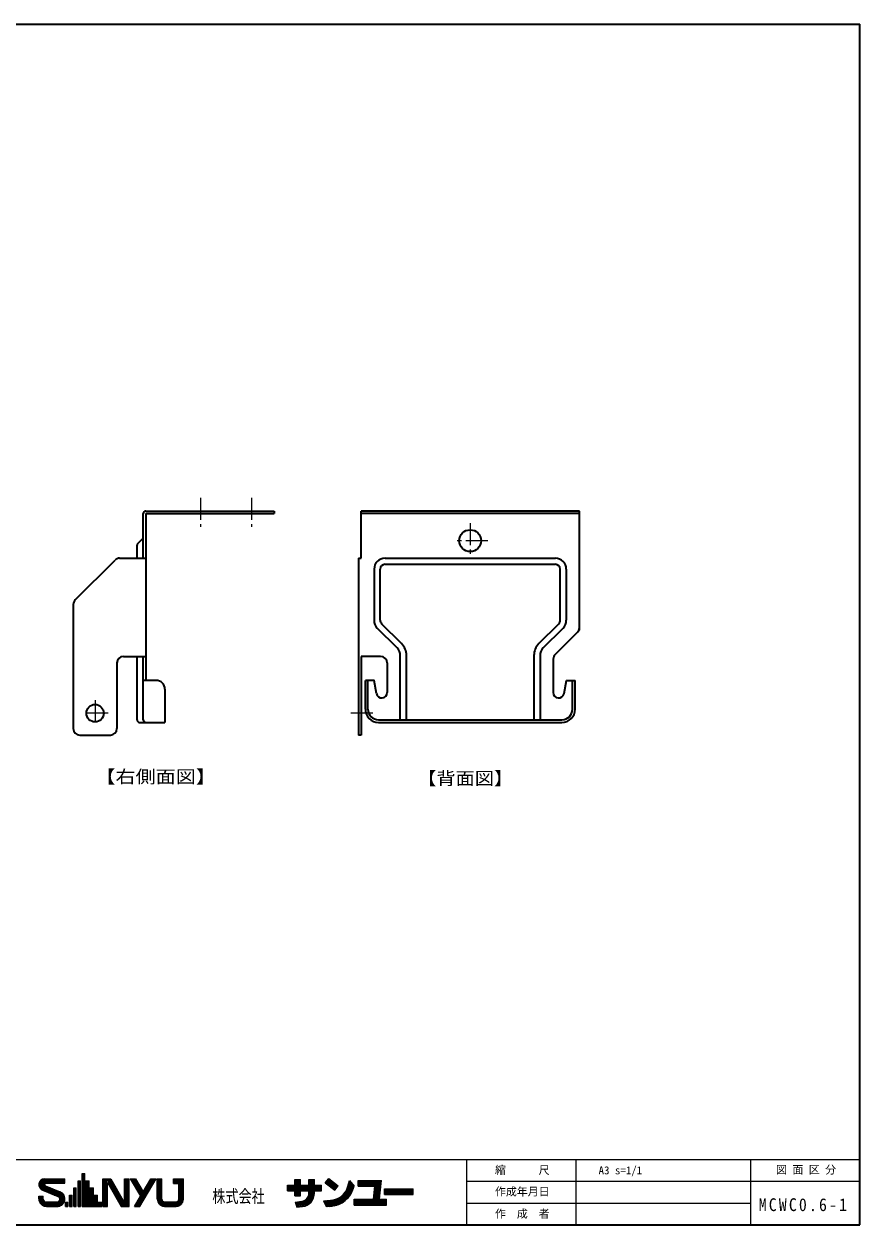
# Model space of a CAD drawing. Units: millimetres on the paper. Extents: x -405 to 411, y -913 to 286.
# Drawn here: x 213.6 to 405, y 11 to 286 of the extents above; entities that cross this region are included whole.
import ezdxf
from ezdxf.enums import TextEntityAlignment as Align

# ---------------------------------------------------------------- set-up
doc = ezdxf.new("R2010")
doc.units = ezdxf.units.MM
doc.linetypes.add('CHAIN1', pattern=[8, 5, -1, 1, -1])
for name, color, linetype, lineweight in [('0-1_本体', 7, 'Continuous', 35), ('0-8_寸法線', 4, 'Continuous', 18), ('F-0_枠図面', 4, 'Continuous', 18), ('F-2_文字1', 4, 'Continuous', 18)]:
    doc.layers.add(name, color=color, linetype=linetype, lineweight=lineweight)
doc.layers.add('F-3_文字2', color=7, linetype='Continuous')
doc.styles.add('ＭＳ ゴシック', font='')
doc.styles.get('ＭＳ ゴシック').set_extended_font_data('MS Gothic')

msp = doc.modelspace()

# ---------------------------------------------------------------- linework, layer by layer
at = {"layer": '0-1_本体', "color": 4, "linetype": 'CHAIN1', "lineweight": 18}
for p, q in [((253.999, 177.485), (253.999, 170.885)), ((265.699, 177.485), (265.699, 170.885)), ((315.776, 171.685), (315.776, 163.685)), ((319.776, 167.685), (311.776, 167.685)), ((229.899, 131.185), (229.899, 125.185)), ((232.899, 128.185), (226.899, 128.185)), ((293.476, 128.185), (287.476, 128.185))]:
    msp.add_line(p, q, dxfattribs=at)
at = {"layer": '0-1_本体'}
for p, q in [((240.899, 163.685), (240.899, 173.885)), ((241.499, 174.485), (270.899, 174.485)), ((241.499, 173.885), (270.899, 173.885)), ((241.499, 173.885), (241.499, 135.685)), ((270.899, 174.485), (270.899, 173.885)), ((294.276, 174.485), (290.776, 174.485)), ((340.776, 174.485), (290.776, 174.485)), ((290.776, 163.685), (290.776, 174.485)), ((340.776, 173.885), (290.776, 173.885)), ((340.776, 174.485), (337.276, 174.485)), ((340.776, 147.185), (340.776, 174.485)), ((239.675, 167.061), (240.899, 168.285)), ((239.499, 163.685), (239.499, 166.637)), ((225.339, 154.125), (234.46, 163.246)), ((235.521, 163.685), (241.499, 163.685)), ((290.176, 163.685), (290.776, 163.685)), ((290.176, 163.685), (290.776, 163.685)), ((290.176, 163.685), (290.176, 123.185)), ((296.276, 163.685), (335.276, 163.685)), ((296.276, 162.285), (335.276, 162.285)), ((293.776, 161.185), (293.776, 149.464)), ((295.176, 149.464), (295.176, 161.185)), ((336.376, 149.464), (336.376, 161.185)), ((337.776, 161.185), (337.776, 149.464)), ((224.899, 153.064), (224.899, 124.685)), ((300.034, 144.15), (295.498, 148.686)), ((331.518, 144.15), (336.054, 148.686)), ((299.044, 143.16), (294.508, 147.696)), ((332.508, 143.16), (337.044, 147.696)), ((335.215, 141.625), (340.776, 147.185)), ((236.399, 141.185), (241.499, 141.185)), ((239.499, 126.685), (239.499, 141.185)), ((240.899, 126.685), (240.899, 141.185)), ((295.276, 141.185), (290.776, 141.185)), ((290.776, 141.185), (290.776, 123.185)), ((299.776, 126.685), (299.776, 141.393)), ((301.176, 126.685), (301.176, 141.393)), ((330.376, 141.393), (330.376, 126.685)), ((331.776, 141.393), (331.776, 126.685)), ((334.776, 140.564), (334.776, 133.185)), ((234.899, 139.685), (234.899, 124.685)), ((296.776, 139.685), (296.776, 133.185)), ((243.899, 135.685), (240.899, 135.685)), ((291.776, 129.085), (291.776, 135.685)), ((292.376, 129.085), (292.376, 135.685)), ((339.176, 129.085), (339.176, 135.685)), ((339.776, 129.085), (339.776, 135.685)), ((245.899, 133.685), (245.899, 126.085)), ((296.776, 133.185), (296.776, 132.935)), ((334.776, 133.185), (334.776, 132.935)), ((294.776, 126.685), (336.776, 126.685)), ((240.099, 126.085), (245.899, 126.085)), ((294.776, 126.085), (336.776, 126.085)), ((226.399, 123.185), (233.399, 123.185)), ((290.776, 123.185), (290.176, 123.185))]:
    msp.add_line(p, q, dxfattribs=at)
for points in [[(294.295, 132.718), (293.772, 135.685), (291.776, 135.685)], [(337.257, 132.718), (337.78, 135.685), (339.776, 135.685)]]:
    msp.add_lwpolyline(points, dxfattribs=at)
for centre, radius in [((315.776, 167.685), 2.5), ((229.899, 128.185), 2)]:
    msp.add_circle(centre, radius, dxfattribs=at)
for centre, radius, start, end in [((241.499, 173.885), 0.6, 90, 180), ((240.099, 166.637), 0.6, 135, 180), ((235.521, 162.185), 1.5, 90, 135), ((296.276, 161.185), 2.5, 90, 180), ((296.276, 161.185), 1.1, 90, 180), ((335.276, 161.185), 2.5, 0, 90), ((335.276, 161.185), 1.1, 0, 90), ((226.399, 153.064), 1.5, 135, 180), ((296.276, 149.464), 2.5, 180, 225), ((296.276, 149.464), 1.1, 180, 225), ((335.276, 149.464), 1.1, 315, 0), ((335.276, 149.464), 2.5, 315, 0), ((339.276, 147.807), 1.5, 315, 0), ((297.276, 141.393), 2.5, 0, 45), ((297.276, 141.393), 3.9, 0, 45), ((334.276, 141.393), 3.9, 135, 180), ((334.276, 141.393), 2.5, 135, 180), ((236.399, 139.685), 1.5, 90, 180), ((295.276, 139.685), 1.5, 0, 90), ((336.276, 140.564), 1.5, 135, 180), ((243.899, 133.685), 2, 0, 90), ((295.526, 132.935), 1.25, 190, 0), ((336.026, 132.935), 1.25, 180, 350), ((240.099, 126.685), 0.6, 180, 270), ((241.499, 126.685), 0.6, 180, 270), ((294.776, 129.085), 3, 180, 270), ((294.776, 129.085), 2.4, 180, 270), ((336.776, 129.085), 3, 270, 0), ((336.776, 129.085), 2.4, 270, 0), ((226.399, 124.685), 1.5, 180, 270), ((233.399, 124.685), 1.5, 270, 0)]:
    msp.add_arc(centre, radius, start, end, dxfattribs=at)
at = {"layer": 'F-0_枠図面', "color": 7, "lineweight": 35}
for p, q in [((15.5, 286), (405, 286)), ((405, 11), (405, 286)), ((405, 16), (405, 16))]:
    msp.add_line(p, q, dxfattribs=at)
at = {"layer": 'F-0_枠図面'}
for p, q in [((15.5, 26), (405, 26)), ((315, 11), (315, 26)), ((340, 11), (340, 26)), ((380, 11), (380, 26)), ((315, 21), (405, 21)), ((315, 16), (380, 16))]:
    msp.add_line(p, q, dxfattribs=at)
at = {"layer": 'F-0_枠図面', "color": 7, "lineweight": 35}
msp.add_lwpolyline([(15.5, 286), (15.5, 11), (405, 11)], dxfattribs=at)
at = {"layer": 'F-2_文字1'}
for p, q in [((226.976, 22.771), (227.576, 22.771)), ((226.976, 15.244), (226.976, 22.771)), ((227.187, 15.244), (227.187, 22.771)), ((227.398, 15.244), (227.398, 22.771)), ((227.576, 21.106), (227.576, 22.771)), ((217.018, 20.184), (218.359, 20.184)), ((217.029, 20.395), (218.387, 20.395)), ((217.041, 19.973), (218.572, 19.973)), ((217.074, 20.606), (223.013, 20.606)), ((217.098, 19.762), (219.08, 19.762)), ((217.156, 20.817), (223.013, 20.817)), ((217.196, 19.551), (219.588, 19.551)), ((217.285, 21.028), (223.013, 21.028)), ((217.345, 19.34), (220.097, 19.34)), ((217.48, 21.239), (223.013, 21.239)), ((217.807, 21.45), (223.013, 21.45)), ((218.35, 21.572), (223.013, 21.572)), ((218.525, 19.992), (221.945, 18.574)), ((218.608, 20.539), (223.013, 20.539)), ((223.013, 20.539), (223.013, 21.572)), ((225.045, 15.244), (225.045, 19.485)), ((225.045, 19.485), (225.588, 19.485)), ((225.256, 15.244), (225.256, 19.485)), ((225.466, 15.244), (225.466, 19.485)), ((225.588, 15.244), (225.588, 19.485)), ((226.01, 21.106), (226.555, 21.106)), ((226.01, 15.244), (226.01, 21.106)), ((226.221, 15.244), (226.221, 21.106)), ((226.432, 15.244), (226.432, 21.106)), ((226.555, 15.244), (226.555, 21.106)), ((227.576, 21.106), (228.542, 21.106)), ((227.609, 15.244), (227.609, 21.106)), ((227.82, 15.244), (227.82, 21.106)), ((228.031, 15.244), (228.031, 21.106)), ((228.242, 15.244), (228.242, 21.106)), ((228.453, 15.244), (228.453, 21.106)), ((228.542, 19.485), (228.542, 21.106)), ((228.542, 19.485), (229.508, 19.485)), ((228.664, 15.244), (228.664, 19.485)), ((228.875, 15.244), (228.875, 19.485)), ((229.086, 15.244), (229.086, 19.485)), ((229.297, 15.244), (229.297, 19.485)), ((229.508, 17.864), (229.508, 19.485)), ((231.672, 21.572), (233.504, 21.572)), ((231.672, 15.244), (231.672, 21.572)), ((231.883, 15.244), (231.883, 21.572)), ((232.094, 15.244), (232.094, 21.572)), ((232.305, 15.244), (232.305, 21.572)), ((232.51, 21.596), (236.078, 15.244)), ((232.516, 15.244), (232.516, 21.572)), ((232.738, 15.244), (232.738, 20.759)), ((232.738, 20.759), (235.836, 15.244)), ((232.766, 21.572), (236.319, 15.244)), ((233.008, 21.572), (236.562, 15.244)), ((233.25, 21.572), (236.718, 15.395)), ((233.504, 21.572), (236.602, 16.056)), ((236.602, 16.056), (236.602, 21.572)), ((236.602, 21.572), (237.668, 21.572)), ((236.824, 15.244), (236.824, 21.572)), ((237.035, 15.244), (237.035, 21.572)), ((237.246, 15.244), (237.246, 21.572)), ((237.457, 15.244), (237.457, 21.572)), ((237.668, 15.244), (237.668, 21.572)), ((237.901, 21.572), (239.14, 21.572)), ((237.901, 21.572), (240.278, 17.566)), ((238.146, 21.572), (240.53, 17.555)), ((238.391, 21.572), (240.653, 17.762)), ((238.637, 21.572), (240.776, 17.968)), ((238.882, 21.572), (240.898, 18.175)), ((239.14, 21.572), (240.898, 18.61)), ((239.158, 15.244), (242.914, 21.572)), ((239.403, 15.244), (243.16, 21.572)), ((239.649, 15.244), (243.405, 21.572)), ((239.894, 15.244), (243.65, 21.572)), ((240.139, 15.244), (243.896, 21.572)), ((240.898, 18.61), (242.656, 21.572)), ((242.656, 21.572), (243.896, 21.572)), ((244.129, 16.909), (244.129, 21.572)), ((244.129, 21.572), (245.195, 21.572)), ((244.34, 16.781), (244.34, 21.572)), ((244.551, 16.781), (244.551, 21.572)), ((244.762, 16.781), (244.762, 21.572)), ((244.973, 16.781), (244.973, 21.572)), ((245.195, 16.909), (245.195, 21.572)), ((247.859, 21.572), (250.124, 21.572)), ((247.859, 20.506), (247.859, 21.572)), ((247.859, 20.506), (249.058, 20.506)), ((248.07, 20.506), (248.07, 21.572)), ((248.281, 20.506), (248.281, 21.572)), ((248.492, 20.506), (248.492, 21.572)), ((248.703, 20.506), (248.703, 21.572)), ((248.914, 20.506), (248.914, 21.572)), ((249.058, 16.909), (249.058, 20.506)), ((249.125, 20.506), (249.125, 21.572)), ((249.28, 16.781), (249.28, 21.572)), ((249.491, 16.781), (249.491, 21.572)), ((249.702, 16.781), (249.702, 21.572)), ((249.913, 16.781), (249.913, 21.572)), ((250.124, 16.909), (250.124, 21.572)), ((273.98, 20.127), (275.661, 20.127)), ((273.98, 18.809), (273.98, 20.127)), ((273.98, 20.074), (281.725, 20.074)), ((273.98, 19.863), (281.725, 19.863)), ((273.98, 19.652), (281.725, 19.652)), ((273.98, 19.441), (281.725, 19.441)), ((275.661, 20.127), (275.661, 21.379)), ((275.661, 21.379), (276.913, 21.379)), ((275.872, 17.655), (275.872, 21.379)), ((276.083, 17.655), (276.083, 21.379)), ((276.293, 17.655), (276.293, 21.379)), ((276.504, 17.655), (276.504, 21.379)), ((276.715, 17.655), (276.715, 21.379)), ((276.913, 20.127), (276.913, 21.379)), ((276.913, 20.127), (278.858, 20.127)), ((278.858, 21.379), (280.11, 21.379)), ((278.858, 20.127), (278.858, 21.379)), ((279.069, 15.969), (279.069, 21.379)), ((279.28, 16.176), (279.28, 21.379)), ((279.491, 16.428), (279.491, 21.379)), ((279.702, 16.749), (279.702, 21.379)), ((279.913, 17.199), (279.913, 21.379)), ((280.11, 20.127), (280.11, 21.379)), ((280.11, 20.127), (281.725, 20.127)), ((281.725, 18.809), (281.725, 20.127)), ((282.609, 20.65), (283.373, 21.643)), ((282.609, 20.65), (284.752, 19.002)), ((282.738, 20.817), (284.88, 19.17)), ((282.867, 20.985), (285.009, 19.337)), ((282.995, 21.152), (285.138, 19.504)), ((283.124, 21.319), (285.266, 19.671)), ((283.253, 21.486), (285.395, 19.838)), ((283.373, 21.643), (285.515, 19.995)), ((283.382, 15.265), (289.051, 19.421)), ((284.752, 19.002), (285.515, 19.995)), ((286.521, 17.827), (289.152, 19.756)), ((287.145, 18.547), (289.134, 20.004)), ((287.43, 19.016), (288.996, 20.164)), ((287.612, 19.412), (288.858, 20.325)), ((287.737, 19.765), (288.72, 20.486)), ((287.767, 19.864), (288.152, 21.149)), ((287.838, 20.1), (288.583, 20.646)), ((287.938, 20.435), (288.445, 20.807)), ((288.039, 20.771), (288.307, 20.967)), ((288.152, 21.149), (289.202, 19.923)), ((289.048, 19.408), (289.202, 19.923)), ((290.088, 19.896), (290.088, 21.149)), ((290.088, 21.149), (295.458, 21.149)), ((290.088, 20.938), (295.223, 20.938)), ((290.088, 20.727), (294.988, 20.727)), ((290.088, 20.516), (294.753, 20.516)), ((290.088, 20.305), (294.518, 20.305)), ((290.088, 20.094), (294.282, 20.094)), ((290.088, 19.896), (293.929, 19.896)), ((293.607, 16.93), (293.929, 19.896)), ((293.713, 16.811), (294.059, 19.988)), ((293.925, 16.811), (294.282, 20.094)), ((294.138, 16.811), (294.518, 20.305)), ((294.35, 16.811), (294.753, 20.516)), ((294.562, 16.811), (294.988, 20.727)), ((294.774, 16.811), (295.223, 20.938)), ((294.999, 16.93), (295.458, 21.149)), ((296.153, 17.952), (296.153, 19.27)), ((296.153, 19.27), (302.745, 19.27)), ((302.745, 17.952), (302.745, 19.27)), ((217.018, 17.575), (218.05, 17.575)), ((217.018, 16.976), (217.018, 17.575)), ((217.019, 17.442), (218.051, 17.442)), ((217.019, 17.231), (218.051, 17.231)), ((217.019, 17.02), (218.051, 17.02)), ((217.026, 16.809), (218.064, 16.809)), ((217.059, 16.598), (218.146, 16.598)), ((217.574, 19.129), (220.605, 19.129)), ((217.851, 18.974), (221.384, 17.509)), ((217.985, 18.918), (221.114, 18.918)), ((218.05, 16.942), (218.05, 17.575)), ((218.493, 18.707), (221.622, 18.707)), ((219.002, 18.497), (222.107, 18.497)), ((219.51, 18.286), (222.412, 18.286)), ((220.019, 18.075), (222.619, 18.075)), ((220.527, 17.864), (222.767, 17.864)), ((221.036, 17.653), (222.875, 17.653)), ((221.52, 17.442), (222.949, 17.442)), ((221.725, 17.231), (222.994, 17.231)), ((221.733, 16.598), (222.971, 16.598)), ((221.804, 17.02), (223.012, 17.02)), ((221.806, 16.809), (223.005, 16.809)), ((224.079, 17.864), (224.623, 17.864)), ((224.079, 15.244), (224.079, 17.864)), ((224.29, 15.244), (224.29, 17.864)), ((224.501, 15.244), (224.501, 17.864)), ((224.623, 15.244), (224.623, 17.864)), ((229.508, 17.864), (230.473, 17.864)), ((229.508, 15.244), (229.508, 17.864)), ((229.719, 15.244), (229.719, 17.864)), ((229.929, 15.244), (229.929, 17.864)), ((230.14, 15.244), (230.14, 17.864)), ((230.351, 15.244), (230.351, 17.864)), ((230.473, 16.243), (230.473, 17.864)), ((238.9, 15.244), (240.278, 17.566)), ((244.129, 16.887), (244.151, 16.887)), ((244.134, 16.781), (245.208, 16.781)), ((244.164, 16.57), (245.299, 16.57)), ((248.953, 16.57), (250.089, 16.57)), ((249.044, 16.781), (250.119, 16.781)), ((273.98, 19.23), (281.725, 19.23)), ((273.98, 19.02), (281.725, 19.02)), ((273.98, 18.809), (275.661, 18.809)), ((275.661, 17.655), (275.661, 18.809)), ((275.661, 17.655), (276.913, 17.655)), ((275.781, 16.058), (279.563, 16.529)), ((276.913, 18.809), (278.858, 18.809)), ((276.913, 17.655), (276.913, 18.809)), ((277.243, 16.453), (279.626, 16.749)), ((278.061, 16.767), (279.6, 16.959)), ((278.351, 17.016), (279.574, 17.168)), ((278.54, 17.252), (279.548, 17.377)), ((278.752, 15.88), (278.752, 17.673)), ((278.858, 18.28), (278.858, 18.809)), ((278.858, 15.88), (278.858, 18.277)), ((280.11, 18.809), (281.725, 18.809)), ((280.11, 18.285), (280.11, 18.809)), ((282.22, 16.534), (283.805, 16.663)), ((282.22, 16.534), (282.78, 15.216)), ((282.314, 16.313), (282.665, 16.57)), ((282.398, 16.113), (283.066, 16.603)), ((282.483, 15.914), (283.467, 16.635)), ((282.568, 15.715), (283.869, 16.668)), ((282.653, 15.515), (284.3, 16.723)), ((282.737, 15.316), (284.834, 16.852)), ((282.98, 15.232), (285.708, 17.231)), ((283.783, 15.297), (288.937, 19.075)), ((284.189, 15.333), (288.786, 18.703)), ((284.643, 15.404), (288.582, 18.291)), ((285.182, 15.538), (288.292, 17.817)), ((285.914, 15.813), (287.809, 17.202)), ((289.199, 15.546), (289.199, 16.93)), ((289.199, 16.93), (293.607, 16.93)), ((289.199, 16.811), (296.647, 16.811)), ((289.199, 16.6), (296.647, 16.6)), ((294.999, 16.93), (296.647, 16.93)), ((296.153, 19.112), (302.745, 19.112)), ((296.153, 18.901), (302.745, 18.901)), ((296.153, 18.69), (302.745, 18.69)), ((296.153, 18.479), (302.745, 18.479)), ((296.153, 18.268), (302.745, 18.268)), ((296.153, 18.057), (302.745, 18.057)), ((296.153, 17.952), (302.745, 17.952)), ((296.647, 15.546), (296.647, 16.93)), ((217.121, 16.387), (218.348, 16.387)), ((217.213, 16.176), (222.818, 16.176)), ((217.343, 15.965), (222.688, 15.965)), ((217.522, 15.754), (222.51, 15.754)), ((217.776, 15.543), (222.255, 15.543)), ((218.202, 15.332), (221.829, 15.332)), ((218.716, 16.276), (221.25, 16.276)), ((218.75, 15.244), (221.425, 15.244)), ((221.54, 16.387), (222.91, 16.387)), ((223.113, 15.244), (223.113, 16.243)), ((223.113, 16.243), (223.657, 16.243)), ((223.113, 15.244), (223.657, 15.244)), ((223.289, 15.244), (223.289, 16.243)), ((223.5, 15.244), (223.5, 16.243)), ((223.657, 15.244), (223.657, 16.243)), ((224.079, 15.244), (224.623, 15.244)), ((225.045, 15.244), (225.588, 15.244)), ((226.01, 15.244), (226.555, 15.244)), ((226.976, 15.244), (231.439, 15.244)), ((230.473, 16.243), (231.439, 16.243)), ((230.562, 15.244), (230.562, 16.243)), ((230.773, 15.244), (230.773, 16.243)), ((230.984, 15.244), (230.984, 16.243)), ((231.195, 15.244), (231.195, 16.243)), ((231.406, 15.244), (231.406, 16.243)), ((231.439, 15.244), (231.439, 16.243)), ((231.672, 15.244), (232.738, 15.244)), ((235.836, 15.244), (237.668, 15.244)), ((238.9, 15.244), (240.139, 15.244)), ((244.222, 16.359), (245.555, 16.359)), ((244.313, 16.149), (249.94, 16.149)), ((244.442, 15.938), (249.811, 15.938)), ((244.622, 15.727), (249.631, 15.727)), ((244.882, 15.516), (249.371, 15.516)), ((245.347, 15.305), (248.905, 15.305)), ((245.794, 16.309), (248.459, 16.309)), ((245.794, 15.244), (248.459, 15.244)), ((248.698, 16.359), (250.031, 16.359)), ((275.712, 16.262), (277.236, 16.452)), ((275.712, 16.262), (276.122, 15.051)), ((275.85, 15.854), (279.384, 16.294)), ((275.919, 15.65), (279.16, 16.054)), ((275.988, 15.446), (278.867, 15.805)), ((276.057, 15.242), (278.447, 15.54)), ((276.122, 15.051), (277.404, 15.211)), ((282.78, 15.216), (284.096, 15.322)), ((289.199, 16.389), (296.647, 16.389)), ((289.199, 16.178), (296.647, 16.178)), ((289.199, 15.967), (296.647, 15.967)), ((289.199, 15.756), (296.647, 15.756)), ((289.199, 15.546), (296.647, 15.546))]:
    msp.add_line(p, q, dxfattribs=at)
for centre, radius, start, end in [((218.368, 20.221), 1.35, 90.76968, 251.60579), ((218.634, 20.255), 0.284, 92.62549, 247.52919), ((283.531, 21.054), 4.4, 273.5696, 344.30289), ((283.527, 21.058), 5.762, 273.9684, 344.73839), ((218.75, 16.976), 1.732, 179.99979, 270.00009), ((218.716, 16.942), 0.666, 179.99979, 270.00009), ((221.182, 16.908), 0.632, 267.5421, 69.85329), ((221.282, 16.975), 1.731, 269.93188, 67.46921), ((245.794, 16.909), 1.665, 179.99979, 270.00009), ((245.794, 16.909), 0.6, 179.99979, 270.00009), ((248.459, 16.909), 0.6, 270.00009, 0), ((248.459, 16.909), 1.665, 270.00009, 0), ((277.007, 18.289), 1.851, 277.12369, 0.28418), ((277.007, 18.289), 3.103, 277.45369, 359.92859)]:
    msp.add_arc(centre, radius, start, end, dxfattribs=at)

# ---------------------------------------------------------------- texts
at = {"layer": '0-8_寸法線', "color": 7, "style": 'ＭＳ ゴシック'}
for s, width, p in [('【右側面図】', 1.15, (229.964, 111.31)), ('【背面図】', 1.1, (303.625, 110.932))]:
    msp.add_text(s, height=2.933, dxfattribs=dict(at, width=width)).set_placement(p, align=Align.BOTTOM_LEFT)
at = {"layer": 'F-2_文字1', "color": 7, "style": 'ＭＳ ゴシック'}
for s, p in [('縮\u3000\u3000\u3000尺', (321.443, 22.102)), ('図 面 区 分', (385.788, 22.184)), ('作成年月日', (321.443, 17.175)), ('作\u3000成\u3000者', (321.443, 12.102))]:
    msp.add_text(s, height=1.833, dxfattribs=at).set_placement(p, align=Align.BOTTOM_LEFT)
at = {"layer": 'F-2_文字1', "color": 7, "style": 'ＭＳ ゴシック', "width": 0.75}
msp.add_text('株式会社', height=2.933, dxfattribs=at).set_placement((256.74, 15.225), align=Align.BOTTOM_LEFT)
at = {"layer": 'F-3_文字2', "style": 'ＭＳ ゴシック'}
msp.add_text('A3 s=1/1', height=1.833, dxfattribs=at).set_placement((345.16, 22.049), align=Align.BOTTOM_LEFT)
at = {"layer": 'F-3_文字2', "insert": (381.83, 14.132), "char_height": 2.933, "attachment_point": 7, "style": 'ＭＳ ゴシック'}
msp.add_mtext('\\T1.28;\\W0.9;MCWC0.6-1', dxfattribs=at)

doc.saveas('drawing.dxf')
